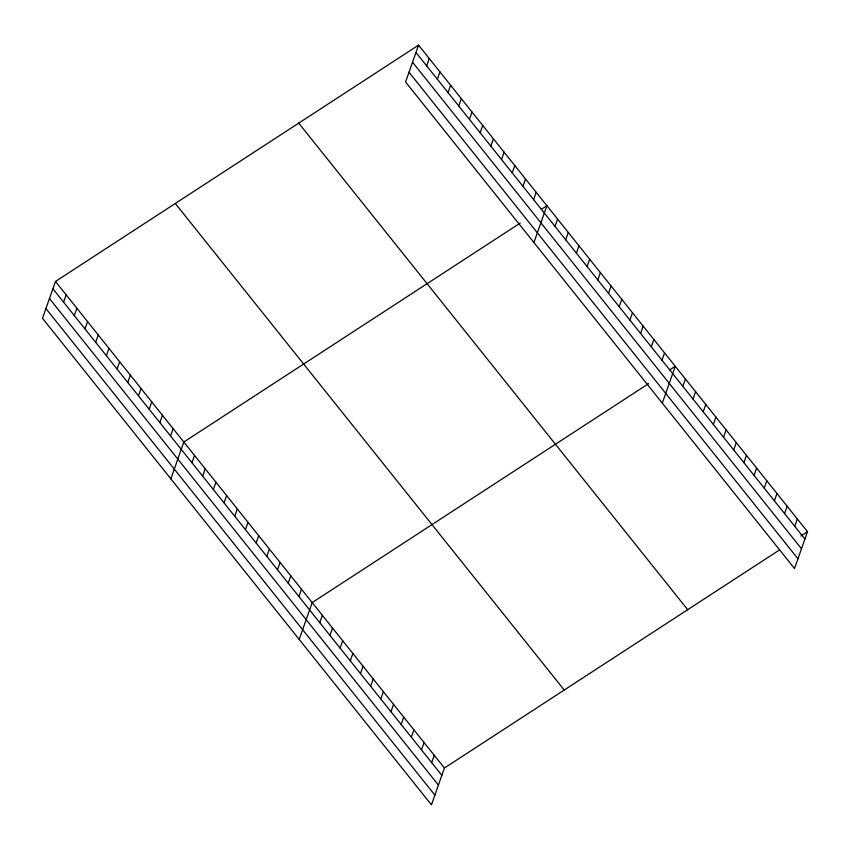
<?xml version="1.0" encoding="UTF-8"?>
<svg xmlns="http://www.w3.org/2000/svg" width="850" height="850" viewBox="0 0 850 850"><rect width="100%" height="100%" fill="white"/><g stroke="black" fill="none" stroke-linecap="round" stroke-linejoin="round"><path stroke-width="1.27" d="M418.551 45.146L405.578 81.983L794.527 568.544L807.5 531.696L418.551 45.146L55.473 281.456L42.5 318.304L431.449 804.854L444.422 768.018L779.769 549.759M63.591 302.164L66.172 294.844M74.279 315.552L76.861 308.221M84.979 328.929L87.561 321.598M95.678 342.306L98.26 334.985M106.377 355.693L108.949 348.362M117.066 369.07L119.648 361.739M127.766 382.447L130.347 375.126M138.465 395.834L141.047 388.503M149.154 409.211L151.736 401.88M159.853 422.588L162.435 415.267M170.553 435.976L173.134 428.644M170.85 478.869L183.823 442.021L520.274 223.04M191.941 462.729L194.523 455.409M202.64 476.117L205.222 468.786M213.339 489.494L215.911 482.163M224.028 502.871L226.61 495.55M234.727 516.258L237.309 508.927M245.427 529.635L248.009 522.304M256.116 543.012L258.697 535.691M426.668 65.854L429.239 58.523M266.815 556.399L269.397 549.068M437.357 79.231L439.939 71.899M277.514 569.776L280.096 562.445M448.056 92.608L450.638 85.287M288.203 583.153L290.785 575.832M458.756 105.995L461.337 98.664M298.902 596.541L301.484 589.209M469.444 119.372L472.026 112.041M299.211 639.434L312.184 602.586L648.635 383.605M480.144 132.749L482.726 125.428M319.77 622.646L322.352 615.315M490.843 146.136L493.425 138.805M329.949 635.364L332.531 628.044M501.532 159.513L504.114 152.182M340.117 648.093L342.699 640.773M512.231 172.89L514.813 165.569M350.296 660.822L352.867 653.491M522.931 186.278L525.513 178.946M360.464 673.551L363.046 666.219M533.63 199.654L536.201 192.323M370.632 686.269L373.214 678.948M533.928 242.548L546.901 205.711L541.354 209.312M380.811 698.997L383.392 691.666M555.018 226.419L557.6 219.087M390.979 711.726L393.561 704.395M565.718 239.796L568.299 232.464M401.158 724.444L403.729 717.124M576.406 253.173L578.988 245.852M411.326 737.173L413.908 729.842M587.106 266.56L589.688 259.229M421.494 749.902L424.076 742.571M597.805 279.937L600.387 272.606M431.672 762.62L434.254 755.299M608.494 293.314L611.076 285.993M619.193 306.701L621.775 299.37M629.893 320.078L632.474 312.747M640.592 333.455L643.163 326.134M651.281 346.842L653.862 339.511M661.98 360.219L664.562 352.888M662.288 403.112L675.261 366.276L669.704 369.877M682.847 386.325L685.429 378.994M693.026 399.054L695.597 391.723M703.194 411.772L705.776 404.451M713.362 424.501L715.944 417.169M723.541 437.229L726.123 429.898M733.709 449.947L736.291 442.627M743.888 462.676L746.459 455.345M754.056 475.405L756.638 468.074M764.224 488.123L766.806 480.803M774.403 500.852L776.985 493.521M784.571 513.581L787.153 506.249M794.75 526.299L797.332 518.978M800.849 536.031L807.5 531.696M415.969 52.466L804.918 539.028M412.537 62.209L801.486 548.771M409.009 72.239L797.959 558.801M298.733 123.123L687.682 609.684M175.291 203.479L564.241 690.041M55.473 281.456L444.422 768.018M52.891 288.788L441.841 775.349M49.459 298.531L438.419 785.092M45.932 308.561L434.881 795.122"/></g></svg>
